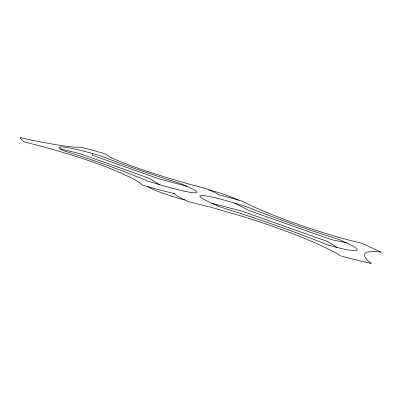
<?xml version="1.0" encoding="UTF-8"?>
<svg xmlns="http://www.w3.org/2000/svg" width="401" height="401" viewBox="0 0 401 401"><rect width="100%" height="100%" fill="white"/><g stroke="black" fill="none" stroke-linecap="round" stroke-linejoin="round"><path stroke-width="0.6" d="M173.934 193.397L174.4 193.678A52.14 5.759 17.7 0 0 188.51 201.663L211.538 207.442L240.204 215.728A148.039 21.263 18.3 0 1 269.472 225.172L285.121 230.796A102.225 13.644 18.2 0 1 340.825 255.963L342.284 256.354A140.38 14.225 18.2 0 0 371.236 263.432A260.394 23.428 20.9 0 1 364.379 254.795L364.494 254.189A260.394 23.428 20.9 0 1 366.494 252.424L367.361 252.144A260.394 23.428 20.9 0 1 380.95 252.114A155.092 17.519 18.2 0 0 361.707 243.327L360.76 242.916A68.656 5.935 18.3 0 1 304.615 226.635L290.875 221.838A90.175 7.539 18.4 0 1 268.981 213.432L252.174 206.214L243.031 201.508A46.12 4.476 17.9 0 0 219.282 194.991L218.199 194.615M189.452 192.199L187.603 191.868A36.175 3.564 17 0 1 170.56 187.768A76.802 7.093 17 0 1 160.094 184.781L157.969 184.154A76.802 7.093 17 0 1 147.292 180.926L138.385 177.232A243.171 30.611 14.7 0 0 112.115 167.122L106.491 165.082A185.733 22.346 15.2 0 0 63.754 150.776A41.052 3.779 16.5 0 1 60.551 149.017L60.14 148.726A41.052 3.779 16.5 0 1 60.636 146.987L61.122 146.966A41.052 3.779 16.5 0 1 74.19 148.906L75.488 149.192A41.052 3.779 16.5 0 1 91.689 153.247L93.268 153.683A41.052 3.779 16.5 0 1 101.232 155.989A104.877 8.195 17.2 0 0 133.739 168.159L139.232 170.059A121.949 9.288 17.3 0 0 168.43 179.723L179.658 183.267A86.37 8.822 16.6 0 1 185.939 185.924L187.102 186.435A86.37 8.822 16.6 0 1 192.4 188.901A36.175 3.564 17 0 1 197.036 192.229L196.886 192.48A36.175 3.564 17 0 1 195.152 192.816L193.853 192.771A36.175 3.564 17 0 1 189.437 192.199M346.203 242.705L331.306 239.618L249.257 210.665L234.6 203.091M174.255 193.467L173.122 193.222A49.749 5.198 16.9 0 1 142.225 184.961C136.305 179.432 128.21 176.656 121.037 173.072A131.333 14.997 15.4 0 0 102.105 165.367L89.518 160.896A91.734 10.185 15.8 0 0 24.571 141.989L24.21 141.748A128.225 12.05 16.9 0 1 20.05 137.568A156.365 11.358 15.5 0 0 52.426 144.089L55.323 144.586A156.365 11.358 15.5 0 0 65.473 146.134L67.654 146.415A156.365 11.358 15.5 0 0 80.997 147.117A141.483 14.446 16.6 0 1 104.646 153.643L105.729 153.954A61.764 5.033 17.1 0 0 131.523 165.919L142.646 169.844A80.39 6.356 17.1 0 0 165.428 177.152L188.295 183.884L205.944 188.58A44.025 4.11 17.2 0 1 218.199 194.615M60.265 148.811L79.684 153.573L148.535 177.999L159.367 184.565M184.635 199.909L184.51 199.878A28.872 3.228 17.1 0 1 163.829 193.583L161.217 192.64A28.872 3.228 17.1 0 1 147.999 186.716L147.959 186.686M174.034 193.457L174.295 193.528M212.019 203.337L241.773 211.076L327.111 241.352L337.221 247.472M208.991 189.838L209.086 189.863A23.769 2.19 17.6 0 1 224.71 194.655L226.771 195.372A23.769 2.19 17.6 0 1 238.515 200.129L238.56 200.154M186.706 186.259L159.207 178.891L92.441 155.327L92.175 153.382M200.104 195.974L199.964 196.244A37.9 3.91 17.8 0 0 205.242 200.109A83.187 8.2 18.1 0 0 211.533 203.117L212.951 203.763A83.187 8.2 18.1 0 0 220.771 207.152L234.119 211.372A274.184 46.651 18.1 0 1 270.149 223.402L277.337 225.918A207.918 31.96 18.1 0 1 326.594 244.535A47.178 4.927 18.6 0 0 336.013 247.161L337.752 247.607A47.178 4.927 18.6 0 0 352.489 250.56L353.361 250.635A47.178 4.927 18.6 0 0 356.424 248.51L356.003 248.149A47.178 4.927 18.6 0 0 346.584 242.881L345.346 242.309A47.178 4.927 18.6 0 0 338.409 239.297A116.631 9.564 18.4 0 1 291.266 223.568L284.84 221.272A135.924 10.817 18.4 0 1 255.236 210.219L245.567 206.405A93.613 10.486 18 0 0 235.863 203.462L233.943 202.896A93.613 10.486 18 0 0 224.475 200.184A37.9 3.91 17.8 0 0 208.981 196.44L207.247 196.134A37.9 3.91 17.8 0 0 203.081 195.618L201.808 195.583A37.9 3.91 17.8 0 0 200.104 195.974"/></g></svg>
